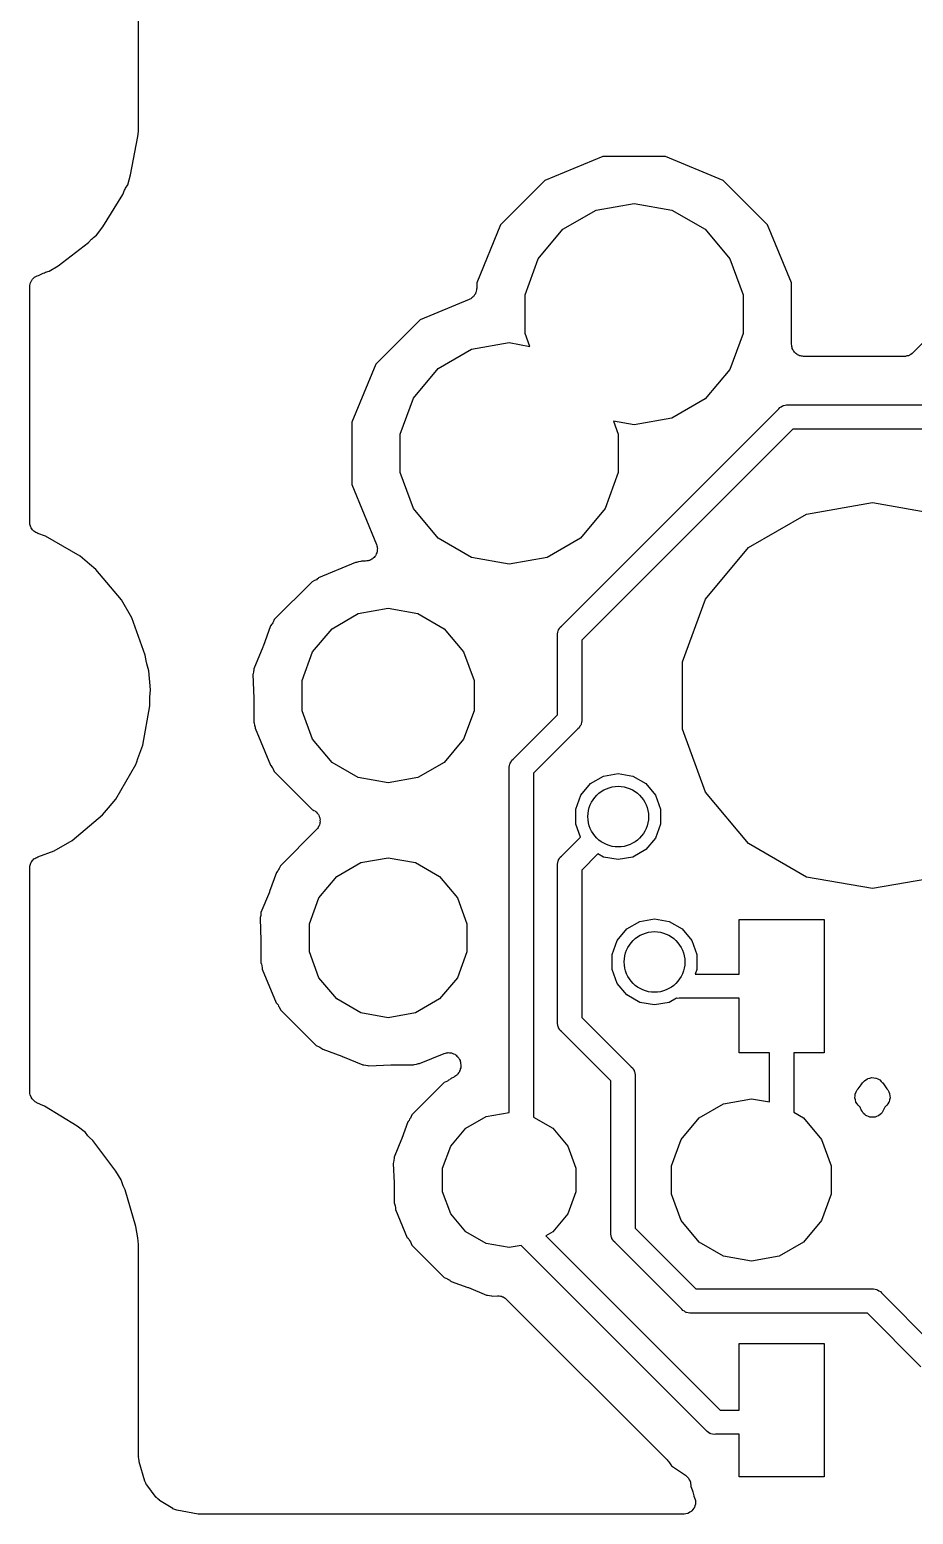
# Model space of a CAD drawing. Extents: x 240.1 to 314.9, y -176.2 to -102.8.
# Drawn here: x 240.08 to 249.35, y -176.23 to -160.66 of the extents above; entities that cross this region are included whole.
import ezdxf

# ---------------------------------------------------------------- set-up
doc = ezdxf.new("R2010")
doc.units = 0
doc.header["$MEASUREMENT"] = 0
doc.layers.add('BLACK', color=7, linetype='CONTINUOUS')

msp = doc.modelspace()

# ---------------------------------------------------------------- linework, layer by layer
at = {"layer": 'BLACK', "linetype": 'CONTINUOUS'}
for p, q in [((241.223, -161.726), (241.223, -154.377)), ((241.213, -161.776), (241.223, -161.726)), ((241.138, -162.179), (241.213, -161.777)), ((241.213, -161.777), (241.213, -161.776)), ((241.213, -161.777), (241.213, -161.777)), ((246.092, -161.989), (245.485, -162.24)), ((246.748, -161.989), (246.092, -161.989)), ((247.355, -162.24), (246.748, -161.989)), ((241.108, -162.284), (241.138, -162.179)), ((241.057, -162.385), (241.074, -162.341)), ((241.074, -162.341), (241.081, -162.33)), ((241.081, -162.33), (241.086, -162.319)), ((241.086, -162.319), (241.108, -162.284)), ((245.485, -162.24), (245.02, -162.705)), ((247.82, -162.705), (247.355, -162.24)), ((240.847, -162.726), (241.057, -162.385)), ((246.023, -162.549), (246.42, -162.479)), ((246.42, -162.479), (246.817, -162.549)), ((245.674, -162.751), (246.023, -162.549)), ((246.817, -162.549), (247.166, -162.751)), ((240.739, -162.847), (240.748, -162.838)), ((240.748, -162.838), (240.781, -162.813)), ((240.781, -162.813), (240.847, -162.726)), ((245.02, -162.705), (244.769, -163.312)), ((245.415, -163.06), (245.674, -162.751)), ((247.166, -162.751), (247.425, -163.06)), ((248.071, -163.312), (247.82, -162.705)), ((240.378, -163.133), (240.697, -162.89)), ((240.697, -162.89), (240.729, -162.855)), ((240.729, -162.855), (240.739, -162.847)), ((240.285, -163.19), (240.378, -163.133)), ((245.277, -163.438), (245.415, -163.06)), ((247.425, -163.06), (247.563, -163.438)), ((240.086, -163.319), (240.088, -163.312)), ((240.088, -163.312), (240.095, -163.299)), ((240.095, -163.299), (240.102, -163.285)), ((240.102, -163.285), (240.106, -163.28)), ((240.106, -163.28), (240.11, -163.274)), ((240.11, -163.274), (240.121, -163.264)), ((240.121, -163.264), (240.132, -163.253)), ((240.132, -163.253), (240.138, -163.25)), ((240.138, -163.25), (240.143, -163.246)), ((240.143, -163.246), (240.158, -163.24)), ((240.158, -163.24), (240.172, -163.234)), ((240.172, -163.234), (240.18, -163.231)), ((240.18, -163.231), (240.222, -163.21)), ((240.222, -163.21), (240.234, -163.206)), ((240.234, -163.206), (240.245, -163.201)), ((240.245, -163.201), (240.285, -163.19)), ((244.769, -163.312), (244.769, -163.369)), ((248.071, -163.957), (248.071, -163.312)), ((240.08, -163.356), (240.083, -163.341)), ((240.08, -165.82), (240.08, -163.356)), ((240.083, -163.341), (240.084, -163.325)), ((240.084, -163.325), (240.086, -163.319)), ((244.728, -163.463), (244.716, -163.47)), ((244.733, -163.456), (244.728, -163.463)), ((244.739, -163.451), (244.733, -163.456)), ((244.746, -163.439), (244.739, -163.451)), ((244.755, -163.428), (244.746, -163.439)), ((244.757, -163.42), (244.755, -163.428)), ((244.761, -163.413), (244.757, -163.42)), ((244.764, -163.399), (244.761, -163.413)), ((244.768, -163.386), (244.764, -163.399)), ((244.769, -163.369), (244.768, -163.378)), ((244.768, -163.378), (244.768, -163.386)), ((245.277, -163.842), (245.277, -163.438)), ((247.563, -163.438), (247.563, -163.842)), ((244.691, -163.487), (244.175, -163.7)), ((244.698, -163.482), (244.691, -163.487)), ((244.706, -163.479), (244.698, -163.482)), ((244.716, -163.47), (244.706, -163.479)), ((249.768, -163.624), (249.345, -164.047)), ((244.175, -163.7), (243.71, -164.165)), ((245.326, -163.978), (245.277, -163.842)), ((247.563, -163.842), (247.425, -164.22)), ((244.364, -164.211), (244.713, -164.009)), ((244.713, -164.009), (245.11, -163.939)), ((245.11, -163.939), (245.326, -163.978)), ((248.073, -163.968), (248.071, -163.957)), ((248.073, -163.979), (248.073, -163.968)), ((248.077, -163.989), (248.073, -163.979)), ((248.079, -164), (248.077, -163.989)), ((248.084, -164.01), (248.079, -164)), ((248.088, -164.02), (248.084, -164.01)), ((248.095, -164.029), (248.088, -164.02)), ((248.101, -164.039), (248.095, -164.029)), ((248.109, -164.046), (248.101, -164.039)), ((248.116, -164.054), (248.109, -164.046)), ((248.126, -164.06), (248.116, -164.054)), ((248.135, -164.067), (248.126, -164.06)), ((248.145, -164.071), (248.135, -164.067)), ((248.155, -164.076), (248.145, -164.071)), ((248.166, -164.078), (248.155, -164.076)), ((248.176, -164.082), (248.166, -164.078)), ((248.187, -164.082), (248.176, -164.082)), ((248.198, -164.084), (248.187, -164.082)), ((249.255, -164.084), (248.198, -164.084)), ((249.261, -164.083), (249.255, -164.084)), ((249.266, -164.084), (249.261, -164.083)), ((249.282, -164.079), (249.266, -164.084)), ((249.299, -164.076), (249.282, -164.079)), ((249.304, -164.074), (249.299, -164.076)), ((249.309, -164.072), (249.304, -164.074)), ((249.323, -164.063), (249.309, -164.072)), ((249.337, -164.054), (249.323, -164.063)), ((249.341, -164.05), (249.337, -164.054)), ((249.345, -164.047), (249.341, -164.05)), ((243.71, -164.165), (243.459, -164.772)), ((244.105, -164.52), (244.364, -164.211)), ((247.425, -164.22), (247.166, -164.529)), ((243.967, -164.898), (244.105, -164.52)), ((247.166, -164.529), (246.817, -164.731)), ((245.659, -166.911), (247.937, -164.633)), ((247.937, -164.633), (247.948, -164.62)), ((247.948, -164.62), (247.963, -164.612)), ((247.963, -164.612), (247.976, -164.602)), ((247.976, -164.602), (247.982, -164.601)), ((247.982, -164.601), (247.987, -164.598)), ((247.987, -164.598), (248.003, -164.595)), ((248.003, -164.595), (248.02, -164.591)), ((248.02, -164.591), (248.037, -164.592)), ((248.037, -164.592), (249.518, -164.592)), ((243.459, -164.772), (243.459, -165.428)), ((248.084, -164.846), (245.872, -167.058)), ((246.42, -164.801), (246.203, -164.762)), ((246.203, -164.762), (246.253, -164.898)), ((246.817, -164.731), (246.42, -164.801)), ((249.565, -164.846), (248.084, -164.846)), ((243.967, -165.302), (243.967, -164.898)), ((246.253, -164.898), (246.253, -165.302)), ((244.105, -165.68), (243.967, -165.302)), ((246.253, -165.302), (246.115, -165.68)), ((243.459, -165.428), (243.719, -166.055)), ((248.228, -165.737), (248.92, -165.615)), ((248.92, -165.615), (249.612, -165.737)), ((244.364, -165.989), (244.105, -165.68)), ((246.115, -165.68), (245.856, -165.989)), ((247.619, -166.089), (248.228, -165.737)), ((240.082, -165.831), (240.08, -165.82)), ((240.082, -165.842), (240.082, -165.831)), ((240.086, -165.852), (240.082, -165.842)), ((240.088, -165.863), (240.086, -165.852)), ((240.093, -165.873), (240.088, -165.863)), ((240.097, -165.883), (240.093, -165.873)), ((240.104, -165.892), (240.097, -165.883)), ((240.11, -165.902), (240.104, -165.892)), ((240.118, -165.909), (240.11, -165.902)), ((240.125, -165.917), (240.118, -165.909)), ((240.135, -165.923), (240.125, -165.917)), ((240.143, -165.93), (240.135, -165.923)), ((240.154, -165.934), (240.143, -165.93)), ((240.164, -165.939), (240.154, -165.934)), ((240.245, -165.969), (240.164, -165.939)), ((240.608, -166.178), (240.245, -165.969)), ((243.719, -166.055), (243.722, -166.069)), ((243.722, -166.069), (243.726, -166.082)), ((243.726, -166.082), (243.726, -166.09)), ((243.726, -166.09), (243.728, -166.099)), ((243.728, -166.099), (243.726, -166.112)), ((243.726, -166.112), (243.726, -166.126)), ((244.713, -166.191), (244.364, -165.989)), ((245.856, -165.989), (245.507, -166.191)), ((247.167, -166.628), (247.619, -166.089)), ((240.707, -166.262), (240.608, -166.178)), ((240.773, -166.317), (240.707, -166.262)), ((240.707, -166.262), (240.707, -166.262)), ((243.498, -166.244), (243.111, -166.405)), ((243.509, -166.244), (243.498, -166.244)), ((243.53, -166.239), (243.509, -166.244)), ((243.509, -166.244), (243.509, -166.244)), ((243.509, -166.244), (243.509, -166.244)), ((243.552, -166.234), (243.53, -166.239)), ((243.56, -166.231), (243.552, -166.234)), ((243.552, -166.234), (243.552, -166.234)), ((243.552, -166.234), (243.552, -166.234)), ((243.601, -166.231), (243.56, -166.231)), ((243.615, -166.229), (243.601, -166.231)), ((243.629, -166.228), (243.615, -166.229)), ((243.637, -166.225), (243.629, -166.228)), ((243.645, -166.223), (243.637, -166.225)), ((243.657, -166.217), (243.645, -166.223)), ((243.67, -166.211), (243.657, -166.217)), ((243.676, -166.206), (243.67, -166.211)), ((243.683, -166.201), (243.676, -166.206)), ((243.692, -166.191), (243.683, -166.201)), ((243.702, -166.181), (243.692, -166.191)), ((243.706, -166.174), (243.702, -166.181)), ((243.711, -166.168), (243.706, -166.174)), ((243.716, -166.155), (243.711, -166.168)), ((243.723, -166.142), (243.716, -166.155)), ((243.724, -166.134), (243.723, -166.142)), ((243.726, -166.126), (243.724, -166.134)), ((245.11, -166.261), (244.713, -166.191)), ((245.507, -166.191), (245.11, -166.261)), ((241.042, -166.638), (240.773, -166.317)), ((243.087, -166.425), (243.077, -166.429)), ((243.096, -166.417), (243.087, -166.425)), ((243.106, -166.411), (243.096, -166.417)), ((243.111, -166.405), (243.106, -166.411)), ((243.042, -166.446), (242.646, -166.842)), ((243.069, -166.434), (243.042, -166.446)), ((243.077, -166.429), (243.069, -166.434)), ((241.15, -166.825), (241.042, -166.638)), ((243.527, -166.78), (243.84, -166.725)), ((243.84, -166.725), (244.153, -166.78)), ((246.926, -167.288), (247.167, -166.628)), ((241.293, -167.218), (241.15, -166.825)), ((242.625, -166.887), (242.617, -166.896)), ((242.629, -166.877), (242.625, -166.887)), ((242.634, -166.869), (242.629, -166.877)), ((242.646, -166.842), (242.634, -166.869)), ((243.252, -166.939), (243.527, -166.78)), ((244.153, -166.78), (244.428, -166.939)), ((242.607, -166.909), (242.528, -167.126)), ((242.611, -166.906), (242.607, -166.909)), ((242.617, -166.896), (242.611, -166.906)), ((243.048, -167.183), (243.252, -166.939)), ((244.428, -166.939), (244.632, -167.183)), ((245.617, -166.994), (245.621, -166.977)), ((245.618, -167.011), (245.617, -166.994)), ((245.618, -167.841), (245.618, -167.011)), ((245.621, -166.977), (245.624, -166.961)), ((245.624, -166.961), (245.627, -166.956)), ((245.627, -166.956), (245.628, -166.951)), ((245.628, -166.951), (245.638, -166.937)), ((245.638, -166.937), (245.646, -166.922)), ((245.646, -166.922), (245.659, -166.911)), ((242.526, -167.131), (242.431, -167.36)), ((242.527, -167.128), (242.526, -167.131)), ((242.528, -167.126), (242.527, -167.128)), ((242.939, -167.481), (243.048, -167.183)), ((244.632, -167.183), (244.741, -167.481)), ((245.872, -167.058), (245.872, -167.888)), ((241.307, -167.295), (241.293, -167.218)), ((241.309, -167.301), (241.307, -167.295)), ((241.309, -167.306), (241.309, -167.301)), ((241.33, -167.382), (241.309, -167.306)), ((242.431, -167.36), (242.431, -167.368)), ((246.926, -167.992), (246.926, -167.288)), ((241.347, -167.58), (241.33, -167.382)), ((242.423, -167.411), (242.421, -167.419)), ((242.421, -167.419), (242.431, -167.667)), ((242.427, -167.39), (242.423, -167.411)), ((242.423, -167.411), (242.423, -167.411)), ((242.423, -167.411), (242.423, -167.411)), ((242.431, -167.368), (242.427, -167.39)), ((242.431, -167.368), (242.431, -167.368)), ((242.431, -167.368), (242.431, -167.368)), ((242.939, -167.799), (242.939, -167.481)), ((244.741, -167.481), (244.741, -167.799)), ((241.34, -167.658), (241.347, -167.58)), ((241.341, -167.664), (241.34, -167.658)), ((241.34, -167.669), (241.341, -167.664)), ((241.34, -167.748), (241.34, -167.669)), ((242.431, -167.667), (242.431, -167.67)), ((242.431, -167.67), (242.431, -167.672)), ((242.431, -167.672), (242.431, -167.92)), ((241.267, -168.16), (241.34, -167.748)), ((243.048, -168.097), (242.939, -167.799)), ((244.741, -167.799), (244.632, -168.097)), ((242.431, -167.92), (242.434, -167.928)), ((242.434, -167.928), (242.434, -167.928)), ((242.434, -167.928), (242.434, -167.928)), ((242.434, -167.928), (242.439, -167.95)), ((242.439, -167.95), (242.444, -167.971)), ((242.444, -167.971), (242.444, -167.971)), ((242.444, -167.971), (242.444, -167.971)), ((242.444, -167.971), (242.444, -167.982)), ((242.444, -167.982), (242.605, -168.369)), ((245.151, -168.308), (245.618, -167.841)), ((245.844, -167.977), (245.831, -167.988)), ((245.852, -167.962), (245.844, -167.977)), ((245.862, -167.949), (245.852, -167.962)), ((245.863, -167.943), (245.862, -167.949)), ((245.866, -167.938), (245.863, -167.943)), ((245.869, -167.922), (245.866, -167.938)), ((245.873, -167.905), (245.869, -167.922)), ((245.872, -167.888), (245.873, -167.905)), ((243.252, -168.341), (243.048, -168.097)), ((244.632, -168.097), (244.428, -168.341)), ((245.831, -167.988), (245.364, -168.455)), ((247.167, -168.652), (246.926, -167.992)), ((241.215, -168.301), (241.267, -168.16)), ((240.984, -168.726), (241.193, -168.363)), ((241.193, -168.363), (241.203, -168.335)), ((241.203, -168.335), (241.215, -168.301)), ((241.203, -168.335), (241.203, -168.335)), ((241.215, -168.301), (241.215, -168.301)), ((242.605, -168.369), (242.611, -168.374)), ((242.611, -168.374), (242.617, -168.384)), ((242.617, -168.384), (242.625, -168.393)), ((242.625, -168.393), (242.629, -168.403)), ((242.629, -168.403), (242.634, -168.411)), ((242.634, -168.411), (242.646, -168.438)), ((242.646, -168.438), (243.042, -168.834)), ((243.527, -168.5), (243.252, -168.341)), ((244.428, -168.341), (244.153, -168.5)), ((245.109, -168.391), (245.113, -168.374)), ((245.11, -168.408), (245.109, -168.391)), ((245.11, -172.011), (245.11, -168.408)), ((245.113, -168.374), (245.116, -168.358)), ((245.116, -168.358), (245.119, -168.353)), ((245.119, -168.353), (245.12, -168.348)), ((245.12, -168.348), (245.13, -168.334)), ((245.13, -168.334), (245.138, -168.319)), ((245.138, -168.319), (245.151, -168.308)), ((243.84, -168.555), (243.527, -168.5)), ((244.153, -168.5), (243.84, -168.555)), ((245.364, -168.455), (245.364, -172.06)), ((245.862, -168.684), (245.963, -168.564)), ((245.963, -168.564), (246.099, -168.486)), ((246.099, -168.486), (246.253, -168.459)), ((246.253, -168.459), (246.407, -168.486)), ((246.407, -168.486), (246.543, -168.564)), ((246.543, -168.564), (246.644, -168.684)), ((240.908, -168.816), (240.984, -168.726)), ((245.808, -168.832), (245.862, -168.684)), ((246.644, -168.684), (246.697, -168.832)), ((247.619, -169.191), (247.167, -168.652)), ((240.524, -169.16), (240.845, -168.891)), ((240.845, -168.891), (240.908, -168.816)), ((240.908, -168.816), (240.908, -168.816)), ((243.042, -168.834), (243.049, -168.837)), ((243.049, -168.837), (243.06, -168.845)), ((243.06, -168.845), (243.073, -168.85)), ((243.073, -168.85), (243.079, -168.856)), ((243.079, -168.856), (243.086, -168.861)), ((243.086, -168.861), (243.094, -168.872)), ((243.094, -168.872), (243.104, -168.882)), ((243.104, -168.882), (243.108, -168.889)), ((243.108, -168.889), (243.113, -168.896)), ((243.113, -168.896), (243.117, -168.909)), ((243.117, -168.909), (243.123, -168.922)), ((245.808, -168.988), (245.808, -168.832)), ((246.697, -168.832), (246.697, -168.988)), ((243.09, -169.044), (242.71, -169.425)), ((243.098, -169.033), (243.09, -169.044)), ((243.107, -169.023), (243.098, -169.033)), ((243.11, -169.015), (243.107, -169.023)), ((243.115, -169.008), (243.11, -169.015)), ((243.119, -168.995), (243.115, -169.008)), ((243.124, -168.982), (243.119, -168.995)), ((243.123, -168.922), (243.123, -168.93)), ((243.123, -168.93), (243.126, -168.938)), ((243.127, -168.966), (243.124, -168.974)), ((243.124, -168.974), (243.124, -168.982)), ((243.126, -168.938), (243.125, -168.952)), ((243.125, -168.952), (243.127, -168.966)), ((245.858, -169.125), (245.808, -168.988)), ((246.697, -168.988), (246.644, -169.136)), ((240.337, -169.268), (240.524, -169.16)), ((245.659, -169.324), (245.858, -169.125)), ((246.644, -169.136), (246.543, -169.256)), ((248.228, -169.543), (247.619, -169.191)), ((240.097, -169.387), (240.104, -169.379)), ((240.104, -169.379), (240.11, -169.369)), ((240.11, -169.369), (240.118, -169.362)), ((240.118, -169.362), (240.125, -169.353)), ((240.125, -169.353), (240.135, -169.348)), ((240.135, -169.348), (240.143, -169.341)), ((240.143, -169.341), (240.154, -169.337)), ((240.154, -169.337), (240.164, -169.331)), ((240.164, -169.331), (240.337, -169.268)), ((243.553, -169.392), (243.84, -169.342)), ((243.84, -169.342), (244.127, -169.392)), ((245.621, -169.39), (245.624, -169.374)), ((245.624, -169.374), (245.627, -169.369)), ((245.627, -169.369), (245.628, -169.363)), ((245.628, -169.363), (245.638, -169.35)), ((245.638, -169.35), (245.646, -169.335)), ((245.646, -169.335), (245.659, -169.324)), ((246.041, -169.301), (245.872, -169.471)), ((246.099, -169.334), (246.041, -169.301)), ((246.253, -169.361), (246.099, -169.334)), ((246.407, -169.334), (246.253, -169.361)), ((246.543, -169.256), (246.407, -169.334)), ((240.08, -169.451), (240.082, -169.44)), ((240.08, -171.792), (240.08, -169.451)), ((240.082, -169.429), (240.086, -169.418)), ((240.082, -169.44), (240.082, -169.429)), ((240.086, -169.418), (240.088, -169.407)), ((240.088, -169.407), (240.093, -169.398)), ((240.093, -169.398), (240.097, -169.387)), ((242.67, -169.495), (242.597, -169.695)), ((242.673, -169.492), (242.67, -169.495)), ((242.679, -169.483), (242.673, -169.492)), ((242.687, -169.475), (242.679, -169.483)), ((242.691, -169.464), (242.687, -169.475)), ((242.697, -169.455), (242.691, -169.464)), ((242.71, -169.425), (242.697, -169.455)), ((243.114, -169.761), (243.301, -169.538)), ((243.301, -169.538), (243.553, -169.392)), ((244.127, -169.392), (244.379, -169.538)), ((244.379, -169.538), (244.566, -169.761)), ((245.617, -169.407), (245.621, -169.39)), ((245.618, -169.424), (245.617, -169.407)), ((245.618, -171.063), (245.618, -169.424)), ((245.872, -169.471), (245.872, -171.016)), ((242.597, -169.695), (242.596, -169.698)), ((248.92, -169.665), (248.228, -169.543)), ((249.612, -169.543), (248.92, -169.665)), ((242.595, -169.701), (242.506, -169.915)), ((242.596, -169.698), (242.595, -169.701)), ((243.014, -170.034), (243.114, -169.761)), ((244.566, -169.761), (244.665, -170.034)), ((242.499, -169.967), (242.496, -169.977)), ((242.496, -169.977), (242.506, -170.208)), ((242.503, -169.946), (242.499, -169.967)), ((242.506, -169.924), (242.503, -169.946)), ((242.506, -169.915), (242.506, -169.924)), ((246.48, -170.01), (246.634, -169.983)), ((246.634, -169.983), (246.788, -170.01)), ((247.523, -170.561), (247.523, -169.989)), ((247.523, -169.989), (248.412, -169.989)), ((248.412, -169.989), (248.412, -171.386)), ((243.014, -170.326), (243.014, -170.034)), ((244.665, -170.034), (244.665, -170.326)), ((246.243, -170.208), (246.344, -170.088)), ((246.344, -170.088), (246.48, -170.01)), ((246.788, -170.01), (246.924, -170.088)), ((246.924, -170.088), (247.025, -170.208)), ((242.506, -170.208), (242.506, -170.211)), ((242.506, -170.211), (242.506, -170.214)), ((242.506, -170.214), (242.506, -170.445)), ((246.189, -170.356), (246.243, -170.208)), ((247.025, -170.208), (247.078, -170.356)), ((242.506, -170.445), (242.51, -170.454)), ((242.51, -170.454), (242.515, -170.476)), ((243.114, -170.599), (243.014, -170.326)), ((244.665, -170.326), (244.566, -170.599)), ((246.189, -170.512), (246.189, -170.356)), ((247.078, -170.356), (247.078, -170.512)), ((242.515, -170.476), (242.52, -170.497)), ((242.52, -170.497), (242.52, -170.509)), ((242.52, -170.509), (242.667, -170.863)), ((243.301, -170.822), (243.114, -170.599)), ((244.566, -170.599), (244.379, -170.822)), ((246.243, -170.66), (246.189, -170.512)), ((247.078, -170.512), (247.061, -170.561)), ((247.061, -170.561), (247.523, -170.561)), ((246.344, -170.78), (246.243, -170.66)), ((246.48, -170.858), (246.344, -170.78)), ((242.667, -170.863), (242.673, -170.868)), ((242.673, -170.868), (242.679, -170.877)), ((242.679, -170.877), (242.687, -170.885)), ((242.687, -170.885), (242.691, -170.896)), ((242.691, -170.896), (242.697, -170.905)), ((242.697, -170.905), (242.71, -170.935)), ((242.71, -170.935), (243.085, -171.31)), ((243.553, -170.968), (243.301, -170.822)), ((244.379, -170.822), (244.127, -170.968)), ((246.634, -170.885), (246.48, -170.858)), ((246.788, -170.858), (246.634, -170.885)), ((246.866, -170.814), (246.788, -170.858)), ((246.877, -170.816), (246.866, -170.814)), ((246.894, -170.815), (246.877, -170.816)), ((247.523, -170.815), (246.894, -170.815)), ((247.523, -171.386), (247.523, -170.815)), ((243.84, -171.018), (243.553, -170.968)), ((244.127, -170.968), (243.84, -171.018)), ((245.617, -171.08), (245.618, -171.063)), ((245.621, -171.097), (245.617, -171.08)), ((245.624, -171.113), (245.621, -171.097)), ((245.872, -171.016), (246.39, -171.534)), ((245.627, -171.118), (245.624, -171.113)), ((245.628, -171.123), (245.627, -171.118)), ((245.638, -171.137), (245.628, -171.123)), ((245.646, -171.152), (245.638, -171.137)), ((245.659, -171.163), (245.646, -171.152)), ((246.177, -171.68), (245.659, -171.163)), ((243.085, -171.31), (243.115, -171.323)), ((243.115, -171.323), (243.124, -171.329)), ((243.124, -171.329), (243.135, -171.333)), ((243.135, -171.333), (243.143, -171.341)), ((243.143, -171.341), (243.152, -171.347)), ((243.152, -171.347), (243.155, -171.35)), ((243.155, -171.35), (243.355, -171.423)), ((244.169, -171.5), (244.426, -171.393)), ((244.426, -171.393), (244.44, -171.39)), ((244.44, -171.39), (244.453, -171.386)), ((244.453, -171.386), (244.461, -171.386)), ((244.461, -171.386), (244.469, -171.384)), ((244.469, -171.384), (244.483, -171.386)), ((244.483, -171.386), (244.497, -171.386)), ((244.497, -171.386), (244.505, -171.388)), ((244.505, -171.388), (244.513, -171.39)), ((244.513, -171.39), (244.525, -171.396)), ((244.525, -171.396), (244.538, -171.401)), ((244.538, -171.401), (244.545, -171.406)), ((244.545, -171.406), (244.552, -171.41)), ((247.84, -171.386), (247.523, -171.386)), ((247.841, -171.902), (247.84, -171.386)), ((248.412, -171.386), (248.094, -171.386)), ((248.094, -171.386), (248.094, -172.009)), ((243.355, -171.423), (243.358, -171.424)), ((243.358, -171.424), (243.361, -171.425)), ((243.361, -171.425), (243.575, -171.513)), ((243.575, -171.513), (243.584, -171.513)), ((243.584, -171.513), (243.606, -171.517)), ((243.606, -171.517), (243.627, -171.521)), ((243.627, -171.521), (243.628, -171.521)), ((243.628, -171.521), (243.628, -171.521)), ((243.628, -171.521), (243.628, -171.521)), ((243.628, -171.521), (243.637, -171.524)), ((243.637, -171.524), (243.868, -171.514)), ((243.868, -171.514), (243.871, -171.514)), ((243.871, -171.514), (243.874, -171.513)), ((243.874, -171.513), (244.105, -171.513)), ((244.105, -171.513), (244.114, -171.51)), ((244.114, -171.51), (244.136, -171.505)), ((244.136, -171.505), (244.157, -171.5)), ((244.157, -171.5), (244.169, -171.5)), ((244.552, -171.41), (244.562, -171.42)), ((244.562, -171.42), (244.572, -171.429)), ((244.572, -171.429), (244.576, -171.436)), ((244.576, -171.436), (244.582, -171.442)), ((244.582, -171.442), (244.587, -171.455)), ((244.587, -171.455), (244.594, -171.467)), ((244.594, -171.467), (244.596, -171.475)), ((244.597, -171.556), (244.594, -171.57)), ((244.596, -171.475), (244.599, -171.483)), ((244.601, -171.543), (244.597, -171.556)), ((244.599, -171.483), (244.6, -171.497)), ((244.6, -171.497), (244.602, -171.511)), ((244.602, -171.526), (244.601, -171.534)), ((244.601, -171.534), (244.601, -171.543)), ((244.602, -171.511), (244.602, -171.526)), ((246.39, -171.534), (246.403, -171.545)), ((246.403, -171.545), (246.411, -171.559)), ((246.411, -171.559), (246.421, -171.573)), ((244.427, -171.697), (244.087, -172.037)), ((244.462, -171.683), (244.427, -171.697)), ((244.474, -171.675), (244.462, -171.683)), ((244.487, -171.669), (244.474, -171.675)), ((244.492, -171.663), (244.487, -171.669)), ((244.499, -171.659), (244.492, -171.663)), ((244.505, -171.651), (244.499, -171.659)), ((244.524, -171.644), (244.505, -171.651)), ((244.531, -171.639), (244.524, -171.644)), ((244.538, -171.636), (244.531, -171.639)), ((244.549, -171.627), (244.538, -171.636)), ((244.561, -171.62), (244.549, -171.627)), ((244.566, -171.613), (244.561, -171.62)), ((244.572, -171.608), (244.566, -171.613)), ((244.579, -171.596), (244.572, -171.608)), ((244.588, -171.585), (244.579, -171.596)), ((244.59, -171.577), (244.588, -171.585)), ((244.594, -171.57), (244.59, -171.577)), ((246.177, -173.273), (246.177, -171.68)), ((246.421, -171.573), (246.422, -171.579)), ((246.422, -171.579), (246.425, -171.584)), ((246.425, -171.584), (246.428, -171.6)), ((246.428, -171.6), (246.432, -171.617)), ((246.432, -171.617), (246.431, -171.633)), ((246.431, -171.633), (246.431, -173.226)), ((248.8, -171.721), (248.808, -171.712)), ((248.808, -171.712), (248.815, -171.701)), ((248.815, -171.701), (248.833, -171.684)), ((248.833, -171.684), (248.834, -171.683)), ((248.834, -171.683), (248.835, -171.682)), ((248.835, -171.682), (248.852, -171.67)), ((248.852, -171.67), (248.869, -171.658)), ((248.869, -171.658), (248.871, -171.658)), ((248.871, -171.658), (248.872, -171.657)), ((248.872, -171.657), (248.892, -171.652)), ((248.892, -171.652), (248.912, -171.647)), ((248.912, -171.647), (248.913, -171.647)), ((248.913, -171.647), (248.915, -171.647)), ((248.915, -171.647), (248.935, -171.649)), ((248.935, -171.649), (248.956, -171.651)), ((248.956, -171.651), (248.957, -171.652)), ((248.957, -171.652), (248.958, -171.652)), ((248.958, -171.652), (248.977, -171.661)), ((248.977, -171.661), (248.996, -171.67)), ((248.996, -171.67), (248.997, -171.671)), ((248.997, -171.671), (248.998, -171.671)), ((248.998, -171.671), (249.012, -171.686)), ((249.012, -171.686), (249.027, -171.701)), ((249.027, -171.701), (249.028, -171.702)), ((249.028, -171.702), (249.029, -171.703)), ((249.029, -171.703), (249.069, -171.764)), ((240.083, -171.811), (240.08, -171.792)), ((240.086, -171.83), (240.083, -171.811)), ((240.087, -171.833), (240.086, -171.83)), ((240.088, -171.835), (240.087, -171.833)), ((240.097, -171.852), (240.088, -171.835)), ((240.107, -171.87), (240.097, -171.852)), ((240.108, -171.871), (240.107, -171.87)), ((240.11, -171.873), (240.108, -171.871)), ((240.125, -171.886), (240.11, -171.873)), ((247.359, -171.92), (247.65, -171.869)), ((247.65, -171.869), (247.841, -171.902)), ((248.736, -171.857), (248.738, -171.837)), ((248.736, -171.859), (248.736, -171.857)), ((248.736, -171.86), (248.736, -171.859)), ((248.741, -171.88), (248.736, -171.86)), ((248.738, -171.837), (248.74, -171.816)), ((248.74, -171.815), (248.741, -171.814)), ((248.74, -171.816), (248.74, -171.815)), ((248.741, -171.814), (248.75, -171.795)), ((248.75, -171.795), (248.759, -171.776)), ((248.759, -171.776), (248.76, -171.775)), ((248.76, -171.774), (248.771, -171.764)), ((248.76, -171.775), (248.76, -171.774)), ((248.771, -171.764), (248.8, -171.721)), ((249.069, -171.764), (249.08, -171.774)), ((249.08, -171.774), (249.08, -171.775)), ((249.08, -171.775), (249.081, -171.776)), ((249.081, -171.776), (249.09, -171.795)), ((249.09, -171.795), (249.099, -171.814)), ((249.099, -171.814), (249.1, -171.815)), ((249.104, -171.86), (249.099, -171.88)), ((249.1, -171.815), (249.1, -171.816)), ((249.1, -171.816), (249.102, -171.837)), ((249.102, -171.837), (249.104, -171.857)), ((249.104, -171.857), (249.104, -171.859)), ((249.104, -171.859), (249.104, -171.86)), ((240.139, -171.899), (240.125, -171.886)), ((240.17, -171.918), (240.139, -171.899)), ((240.181, -171.923), (240.17, -171.918)), ((240.192, -171.93), (240.181, -171.923)), ((240.236, -171.947), (240.192, -171.93)), ((240.577, -172.157), (240.236, -171.947)), ((244.867, -172.053), (245.11, -172.011)), ((247.103, -172.068), (247.359, -171.92)), ((248.094, -172.009), (248.197, -172.068)), ((248.746, -171.9), (248.741, -171.88)), ((248.747, -171.901), (248.746, -171.9)), ((248.747, -171.903), (248.747, -171.901)), ((248.759, -171.92), (248.747, -171.903)), ((248.771, -171.937), (248.759, -171.92)), ((248.772, -171.938), (248.771, -171.937)), ((248.773, -171.939), (248.772, -171.938)), ((248.791, -171.957), (248.773, -171.939)), ((248.803, -171.985), (248.791, -171.957)), ((248.812, -171.999), (248.803, -171.985)), ((248.819, -172.014), (248.812, -171.999)), ((248.823, -172.017), (248.819, -172.014)), ((248.826, -172.022), (248.823, -172.017)), ((248.84, -172.032), (248.826, -172.022)), ((249.014, -172.022), (249, -172.032)), ((249.017, -172.017), (249.014, -172.022)), ((249.021, -172.014), (249.017, -172.017)), ((249.028, -171.999), (249.021, -172.014)), ((249.037, -171.985), (249.028, -171.999)), ((249.049, -171.957), (249.037, -171.985)), ((249.067, -171.939), (249.049, -171.957)), ((249.068, -171.938), (249.067, -171.939)), ((249.069, -171.937), (249.068, -171.938)), ((249.081, -171.92), (249.069, -171.937)), ((249.093, -171.903), (249.081, -171.92)), ((249.094, -171.9), (249.093, -171.901)), ((249.093, -171.901), (249.093, -171.903)), ((249.099, -171.88), (249.094, -171.9)), ((240.664, -172.223), (240.577, -172.157)), ((244.045, -172.112), (243.984, -172.285)), ((244.049, -172.109), (244.045, -172.112)), ((244.053, -172.102), (244.049, -172.109)), ((244.059, -172.097), (244.053, -172.102)), ((244.065, -172.084), (244.059, -172.097)), ((244.073, -172.072), (244.065, -172.084)), ((244.087, -172.037), (244.073, -172.072)), ((244.496, -172.365), (244.654, -172.177)), ((244.654, -172.177), (244.867, -172.053)), ((245.364, -172.06), (245.566, -172.177)), ((245.566, -172.177), (245.724, -172.365)), ((246.913, -172.294), (247.103, -172.068)), ((248.197, -172.068), (248.387, -172.294)), ((248.852, -172.044), (248.84, -172.032)), ((248.857, -172.046), (248.852, -172.044)), ((248.861, -172.049), (248.857, -172.046)), ((248.877, -172.054), (248.861, -172.049)), ((248.893, -172.06), (248.877, -172.054)), ((248.898, -172.061), (248.893, -172.06)), ((248.903, -172.062), (248.898, -172.061)), ((248.92, -172.062), (248.903, -172.062)), ((248.937, -172.062), (248.92, -172.062)), ((248.942, -172.061), (248.937, -172.062)), ((248.947, -172.06), (248.942, -172.061)), ((248.963, -172.054), (248.947, -172.06)), ((248.979, -172.049), (248.963, -172.054)), ((248.983, -172.046), (248.979, -172.049)), ((248.988, -172.044), (248.983, -172.046)), ((249, -172.032), (248.988, -172.044)), ((240.689, -172.256), (240.664, -172.223)), ((240.698, -172.265), (240.689, -172.256)), ((240.706, -172.275), (240.698, -172.265)), ((240.741, -172.307), (240.706, -172.275)), ((240.984, -172.626), (240.741, -172.307)), ((243.981, -172.292), (243.903, -172.48)), ((243.982, -172.288), (243.981, -172.292)), ((243.984, -172.285), (243.982, -172.288)), ((246.812, -172.572), (246.913, -172.294)), ((248.387, -172.294), (248.488, -172.572)), ((243.903, -172.492), (243.9, -172.513)), ((243.903, -172.48), (243.903, -172.492)), ((244.411, -172.597), (244.496, -172.365)), ((245.724, -172.365), (245.808, -172.597)), ((241.041, -172.719), (240.984, -172.626)), ((243.896, -172.534), (243.892, -172.546)), ((243.892, -172.546), (243.903, -172.749)), ((243.9, -172.513), (243.896, -172.534)), ((244.411, -172.843), (244.411, -172.597)), ((245.808, -172.597), (245.808, -172.843)), ((246.812, -172.868), (246.812, -172.572)), ((248.488, -172.572), (248.488, -172.868)), ((241.052, -172.759), (241.041, -172.719)), ((241.057, -172.77), (241.052, -172.759)), ((241.061, -172.782), (241.057, -172.77)), ((241.082, -172.824), (241.061, -172.782)), ((243.903, -172.749), (243.903, -172.753)), ((243.903, -172.753), (243.903, -172.756)), ((243.903, -172.756), (243.903, -172.96)), ((241.194, -173.209), (241.082, -172.824)), ((243.903, -172.96), (243.908, -172.971)), ((244.496, -173.075), (244.411, -172.843)), ((245.808, -172.843), (245.724, -173.075)), ((246.913, -173.146), (246.812, -172.868)), ((248.488, -172.868), (248.387, -173.146)), ((243.908, -172.971), (243.913, -172.992)), ((243.913, -172.992), (243.918, -173.013)), ((243.918, -173.013), (243.918, -173.029)), ((243.918, -173.029), (244.041, -173.325)), ((244.654, -173.263), (244.496, -173.075)), ((245.724, -173.075), (245.566, -173.263)), ((241.215, -173.325), (241.194, -173.209)), ((244.867, -173.386), (244.654, -173.263)), ((245.566, -173.263), (245.494, -173.305)), ((246.175, -173.29), (246.177, -173.273)), ((246.431, -173.226), (247.068, -173.863)), ((247.103, -173.372), (246.913, -173.146)), ((248.387, -173.146), (248.197, -173.372)), ((241.216, -173.333), (241.215, -173.325)), ((241.217, -173.354), (241.216, -173.333)), ((241.217, -173.355), (241.217, -173.354)), ((241.22, -173.404), (241.217, -173.355)), ((241.222, -173.413), (241.22, -173.404)), ((241.222, -173.423), (241.222, -173.413)), ((241.223, -173.427), (241.222, -173.423)), ((241.223, -175.624), (241.223, -173.427)), ((244.041, -173.325), (244.049, -173.331)), ((244.049, -173.331), (244.053, -173.338)), ((244.053, -173.338), (244.059, -173.343)), ((244.059, -173.343), (244.065, -173.356)), ((244.065, -173.356), (244.073, -173.368)), ((244.073, -173.368), (244.087, -173.403)), ((244.087, -173.403), (244.427, -173.743)), ((245.11, -173.429), (244.867, -173.386)), ((245.236, -173.407), (245.11, -173.429)), ((247.175, -175.346), (245.236, -173.407)), ((245.494, -173.305), (247.322, -175.133)), ((246.18, -173.306), (246.175, -173.29)), ((246.183, -173.323), (246.18, -173.306)), ((246.185, -173.328), (246.183, -173.323)), ((246.187, -173.333), (246.185, -173.328)), ((246.197, -173.347), (246.187, -173.333)), ((246.205, -173.362), (246.197, -173.347)), ((246.218, -173.373), (246.205, -173.362)), ((246.921, -174.076), (246.218, -173.373)), ((247.359, -173.52), (247.103, -173.372)), ((248.197, -173.372), (247.941, -173.52)), ((247.65, -173.571), (247.359, -173.52)), ((247.941, -173.52), (247.65, -173.571)), ((244.427, -173.743), (244.462, -173.757)), ((244.462, -173.757), (244.474, -173.765)), ((244.474, -173.765), (244.487, -173.771)), ((244.487, -173.771), (244.492, -173.777)), ((244.492, -173.777), (244.499, -173.781)), ((244.499, -173.781), (244.502, -173.785)), ((244.502, -173.785), (244.675, -173.846)), ((244.675, -173.846), (244.678, -173.848)), ((244.678, -173.848), (244.682, -173.849)), ((244.682, -173.849), (244.87, -173.927)), ((247.068, -173.863), (248.914, -173.863)), ((248.914, -173.863), (248.931, -173.862)), ((248.931, -173.862), (248.947, -173.866)), ((248.947, -173.866), (248.964, -173.869)), ((248.964, -173.869), (248.969, -173.872)), ((248.969, -173.872), (248.974, -173.873)), ((248.974, -173.873), (248.988, -173.883)), ((248.988, -173.883), (249.003, -173.891)), ((249.003, -173.891), (249.014, -173.904)), ((244.87, -173.927), (244.882, -173.927)), ((244.882, -173.927), (244.903, -173.93)), ((244.903, -173.93), (244.924, -173.934)), ((244.924, -173.934), (244.936, -173.938)), ((244.936, -173.938), (244.986, -173.935)), ((244.986, -173.935), (244.995, -173.936)), ((244.995, -173.936), (245.004, -173.935)), ((245.004, -173.935), (245.017, -173.939)), ((245.017, -173.939), (245.03, -173.94)), ((245.03, -173.94), (245.038, -173.944)), ((245.038, -173.944), (245.047, -173.947)), ((245.047, -173.947), (245.058, -173.954)), ((245.058, -173.954), (245.069, -173.96)), ((245.069, -173.96), (245.076, -173.967)), ((245.076, -173.967), (245.083, -173.972)), ((245.083, -173.972), (246.767, -175.656)), ((249.014, -173.904), (249.544, -174.434)), ((246.932, -174.089), (246.921, -174.076)), ((246.947, -174.097), (246.932, -174.089)), ((246.96, -174.107), (246.947, -174.097)), ((246.966, -174.108), (246.96, -174.107)), ((246.971, -174.111), (246.966, -174.108)), ((246.987, -174.114), (246.971, -174.111)), ((247.004, -174.118), (246.987, -174.114)), ((247.021, -174.117), (247.004, -174.118)), ((248.867, -174.117), (247.021, -174.117)), ((249.428, -174.678), (248.867, -174.117)), ((247.523, -175.133), (247.523, -174.434)), ((247.523, -174.434), (248.412, -174.434)), ((248.412, -174.434), (248.412, -175.832)), ((247.322, -175.133), (247.523, -175.133)), ((247.186, -175.359), (247.175, -175.346)), ((247.201, -175.367), (247.186, -175.359)), ((247.214, -175.377), (247.201, -175.367)), ((247.22, -175.378), (247.214, -175.377)), ((247.225, -175.381), (247.22, -175.378)), ((247.241, -175.384), (247.225, -175.381)), ((247.258, -175.388), (247.241, -175.384)), ((247.275, -175.387), (247.258, -175.388)), ((247.523, -175.387), (247.275, -175.387)), ((247.523, -175.832), (247.523, -175.387)), ((241.224, -175.627), (241.223, -175.624)), ((241.223, -175.63), (241.224, -175.627)), ((241.224, -175.645), (241.223, -175.63)), ((241.227, -175.66), (241.224, -175.645)), ((241.229, -175.674), (241.227, -175.66)), ((241.287, -175.877), (241.229, -175.674)), ((246.767, -175.656), (246.774, -175.666)), ((246.774, -175.666), (246.783, -175.675)), ((246.783, -175.675), (246.811, -175.718)), ((246.811, -175.718), (246.959, -175.816)), ((241.288, -175.878), (241.287, -175.877)), ((241.288, -175.879), (241.288, -175.878)), ((241.298, -175.898), (241.288, -175.879)), ((241.307, -175.916), (241.298, -175.898)), ((241.308, -175.917), (241.307, -175.916)), ((241.308, -175.918), (241.308, -175.917)), ((241.407, -176.048), (241.308, -175.918)), ((246.959, -175.816), (246.972, -175.829)), ((246.972, -175.829), (246.985, -175.84)), ((246.985, -175.84), (246.987, -175.844)), ((246.987, -175.844), (246.99, -175.847)), ((246.99, -175.847), (246.998, -175.863)), ((246.998, -175.863), (247.007, -175.878)), ((247.007, -175.878), (247.008, -175.883)), ((247.008, -175.883), (247.01, -175.886)), ((247.01, -175.886), (247.012, -175.904)), ((247.012, -175.904), (247.015, -175.922)), ((247.015, -175.922), (247.015, -175.933)), ((248.412, -175.832), (247.523, -175.832)), ((241.408, -176.049), (241.407, -176.048)), ((241.409, -176.05), (241.408, -176.049)), ((241.424, -176.064), (241.409, -176.05)), ((241.44, -176.078), (241.424, -176.064)), ((241.441, -176.079), (241.44, -176.078)), ((241.442, -176.08), (241.441, -176.079)), ((247.015, -175.933), (247.03, -175.968)), ((247.03, -175.968), (247.032, -175.98)), ((247.032, -175.98), (247.037, -175.992)), ((247.037, -175.992), (247.045, -176.031)), ((247.045, -176.031), (247.045, -176.032)), ((247.045, -176.032), (247.048, -176.035)), ((247.048, -176.035), (247.054, -176.052)), ((247.054, -176.052), (247.061, -176.069)), ((247.061, -176.069), (247.062, -176.073)), ((247.062, -176.073), (247.063, -176.077)), ((247.063, -176.077), (247.063, -176.095)), ((241.581, -176.165), (241.442, -176.08)), ((241.582, -176.166), (241.581, -176.165)), ((241.583, -176.167), (241.582, -176.166)), ((241.602, -176.174), (241.583, -176.167)), ((241.622, -176.182), (241.602, -176.174)), ((241.623, -176.182), (241.622, -176.182)), ((241.624, -176.182), (241.623, -176.182)), ((241.848, -176.224), (241.624, -176.182)), ((241.86, -176.224), (241.848, -176.224)), ((241.871, -176.226), (241.86, -176.224)), ((246.938, -176.226), (241.871, -176.226)), ((246.942, -176.225), (246.938, -176.226)), ((246.946, -176.226), (246.942, -176.225)), ((246.964, -176.221), (246.946, -176.226)), ((246.981, -176.218), (246.964, -176.221)), ((246.985, -176.216), (246.981, -176.218)), ((246.989, -176.215), (246.985, -176.216)), ((247.004, -176.205), (246.989, -176.215)), ((247.02, -176.196), (247.004, -176.205)), ((247.022, -176.193), (247.02, -176.196)), ((247.026, -176.191), (247.022, -176.193)), ((247.036, -176.176), (247.026, -176.191)), ((247.048, -176.162), (247.036, -176.176)), ((247.049, -176.159), (247.048, -176.162)), ((247.052, -176.155), (247.049, -176.159)), ((247.057, -176.138), (247.052, -176.155)), ((247.063, -176.121), (247.057, -176.138)), ((247.063, -176.095), (247.064, -176.113)), ((247.064, -176.113), (247.063, -176.117)), ((247.063, -176.117), (247.063, -176.121))]:
    msp.add_line(p, q, dxfattribs=at)
at = {"layer": 'BLACK'}
for centre in [(246.253, -168.91), (246.634, -170.434)]:
    msp.add_circle(centre, 0.318, dxfattribs=at)

doc.saveas('drawing.dxf')
